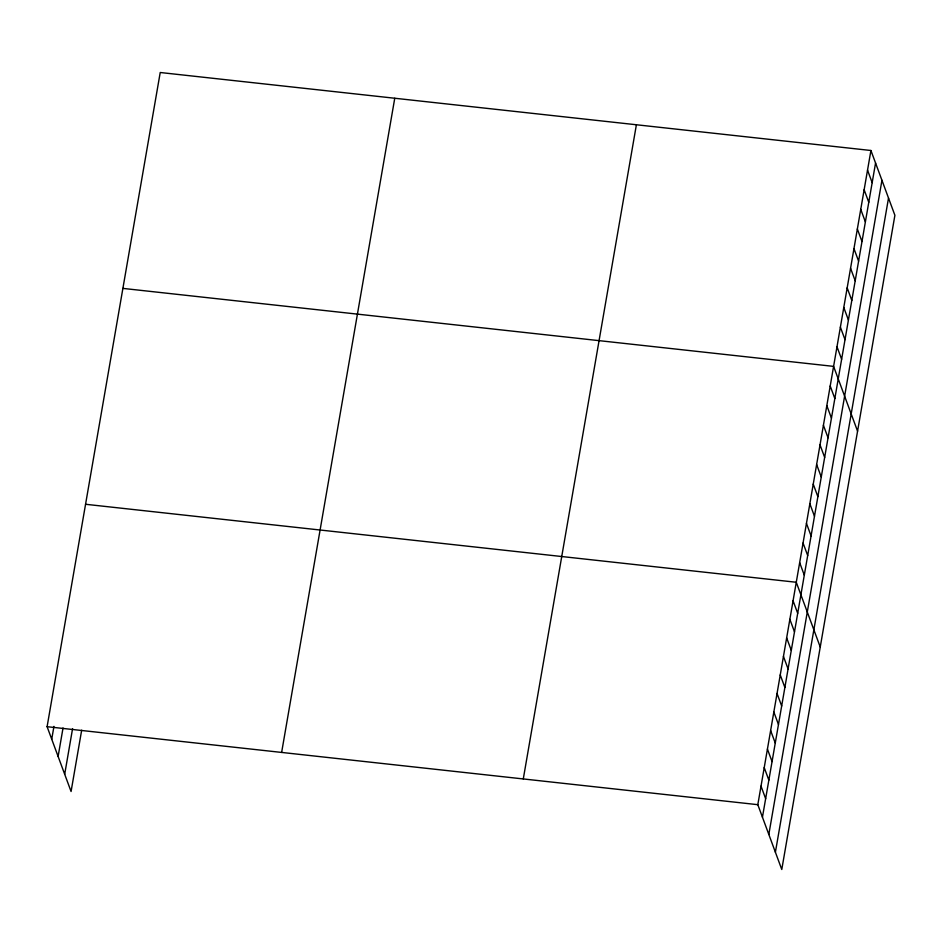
<?xml version="1.0" encoding="UTF-8"?>
<svg xmlns="http://www.w3.org/2000/svg" width="942" height="942" viewBox="0 0 942 942"><rect width="100%" height="100%" fill="white"/><g stroke="black" fill="none" stroke-linecap="round" stroke-linejoin="round"><path stroke-width="1.41" d="M81.671 730.191L71.074 791.504L47.1 726.694L160.222 72.51L870.926 150.496L894.9 215.306L781.778 869.49L757.815 804.68L870.926 150.496M51.728 739.211L53.953 726.388M58.11 756.473L63.043 727.954M64.692 774.242L72.581 728.625M281.634 752.434L394.757 98.251M523.281 778.952L636.392 124.768M762.443 817.209L875.565 163.025M768.825 834.459L881.947 180.275M775.396 852.239L888.518 198.055M122.884 288.393L833.599 366.379L857.573 431.189M85.557 504.276L796.273 582.262L820.246 647.06M47.1 726.694L757.815 804.68M867.535 170.125L872.162 182.642M864.144 189.754L868.771 202.271M860.752 209.383L865.38 221.9M857.35 229L861.989 241.517M853.958 248.629L858.598 261.146M850.567 268.258L855.195 280.775M847.176 287.875L851.803 300.404M843.785 307.504L848.412 320.021M840.382 327.133L845.021 339.65M836.991 346.762L841.63 359.279M830.208 386.008L834.836 398.525M826.817 405.637L831.445 418.154M823.414 425.254L828.053 437.783M820.023 444.883L824.662 457.4M816.632 464.512L821.259 477.029M813.24 484.129L817.868 496.658M809.849 503.758L814.477 516.275M806.458 523.387L811.086 535.904M803.055 543.016L807.694 555.533M799.664 562.633L804.291 575.162M793.07 600.796L797.697 613.313M789.867 619.33L794.495 631.858M786.652 637.864L791.292 650.392M783.45 656.409L788.077 668.926M780.247 674.943L784.874 687.46M777.044 693.477L781.672 705.994M773.841 712.011L778.469 724.528M770.627 730.545L775.266 743.061M767.424 749.078L772.063 761.595M764.221 767.612L768.849 780.129M761.018 786.146L765.646 798.675"/></g></svg>
